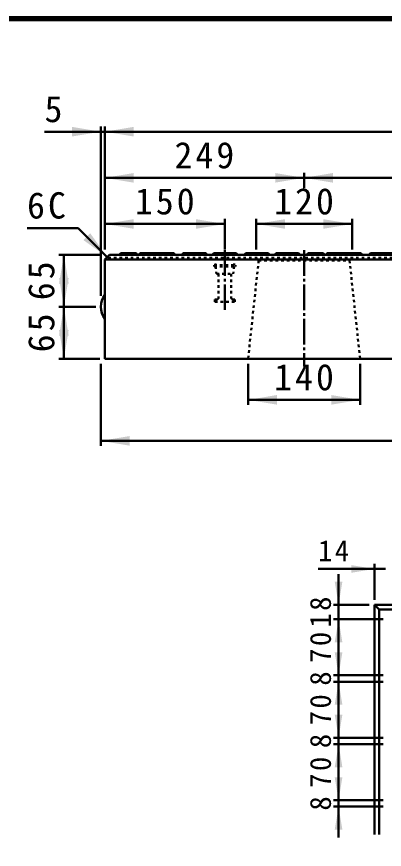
# Model space of a CAD drawing. Units: millimetres, scale not verified. Extents: x 100 to 4105, y 100 to 2870.
# Drawn here: x 2166 to 2884, y 1245 to 2870 of the extents above; entities that cross this region are included whole.
import ezdxf
from ezdxf.enums import TextEntityAlignment as Align

# ---------------------------------------------------------------- set-up
doc = ezdxf.new("R2010")
doc.units = ezdxf.units.MM
doc.header["$LTSCALE"] = 5
doc.linetypes.add('USER1', pattern=[2.2, 1, -1.2])
doc.linetypes.add('USER2', pattern=[13.4, 10, -1.2, 1, -1.2])
doc.layers.add('V-nasSTD', color=7, linetype='Continuous', lineweight=50)
doc.styles.add('ＭＳ ゴシック', font='')
doc.styles.get('ＭＳ ゴシック').set_extended_font_data('MS Gothic')

msp = doc.modelspace()

# ---------------------------------------------------------------- hatches: boundary and pattern name
at = {"layer": 'V-nasSTD'}
for points in [[(2274.58, 2654.913), (2330.83, 2645.538), (2274.58, 2636.163)], [(2394.892, 2654.913), (2338.642, 2645.538), (2394.892, 2636.163)], [(2394.892, 2564.913), (2338.642, 2555.538), (2394.892, 2546.163)], [(2671.455, 2546.163), (2727.705, 2555.538), (2671.455, 2564.913)], [(2783.955, 2564.913), (2727.705, 2555.538), (2783.955, 2546.163)], [(2394.892, 2474.913), (2338.642, 2465.538), (2394.892, 2456.163)], [(2516.767, 2456.163), (2573.017, 2465.538), (2516.767, 2474.913)], [(2690.205, 2474.913), (2633.955, 2465.538), (2690.205, 2456.163)], [(2765.205, 2474.913), (2821.455, 2465.538), (2765.205, 2456.163)], [(2310.184, 2447.254), (2343.33, 2400.85), (2296.926, 2433.996)], [(2268.017, 2349.288), (2258.642, 2405.538), (2249.267, 2349.288)], [(2249.267, 2360.225), (2258.642, 2303.975), (2268.017, 2360.225)], [(2268.017, 2247.725), (2258.642, 2303.975), (2249.267, 2247.725)], [(2249.267, 2258.663), (2258.642, 2202.413), (2268.017, 2258.663)], [(2674.58, 2113.038), (2618.33, 2122.413), (2674.58, 2131.788)], [(2780.83, 2113.038), (2837.08, 2122.413), (2780.83, 2131.788)], [(2387.08, 2051.788), (2330.83, 2042.413), (2387.08, 2033.038)], [(2820.001, 1785.045), (2865.001, 1792.545), (2820.001, 1800.045)], [(2787.501, 1767.545), (2795.001, 1722.545), (2802.501, 1767.545)], [(2802.501, 1649.42), (2795.001, 1694.42), (2787.501, 1649.42)], [(2787.501, 1630.045), (2795.001, 1585.045), (2802.501, 1630.045)], [(2802.501, 1527.545), (2795.001, 1572.545), (2787.501, 1527.545)], [(2787.501, 1508.17), (2795.001, 1463.17), (2802.501, 1508.17)], [(2802.501, 1405.67), (2795.001, 1450.67), (2787.501, 1405.67)], [(2787.501, 1386.295), (2795.001, 1341.295), (2802.501, 1386.295)], [(2802.501, 1283.795), (2795.001, 1328.795), (2787.501, 1283.795)]]:
    msp.add_hatch(color=256, dxfattribs=at).paths.add_polyline_path(points)

# ---------------------------------------------------------------- linework, layer by layer
at = {"layer": 'V-nasSTD', "lineweight": 100}
msp.add_line((4100, 2865), (105, 2865), dxfattribs=at)
at = {"layer": 'V-nasSTD'}
for p, q in [((2330.83, 2655.538), (2330.83, 2325.538)), ((2338.642, 2655.538), (2338.642, 2415.538)), ((2220.83, 2645.538), (2330.83, 2645.538)), ((2330.83, 2645.538), (2338.642, 2645.538)), ((3893.33, 2645.538), (2338.642, 2645.538)), ((2727.705, 2555.538), (2338.642, 2555.538)), ((2727.705, 2565.538), (2727.705, 2535.538)), ((3504.267, 2555.538), (2727.705, 2555.538)), ((2573.017, 2475.538), (2573.017, 2415.538)), ((2633.955, 2475.538), (2633.955, 2415.538)), ((2821.455, 2475.538), (2821.455, 2415.538)), ((2286.761, 2457.419), (2186.761, 2457.419)), ((2343.33, 2400.85), (2286.761, 2457.419)), ((2573.017, 2465.538), (2338.642, 2465.538)), ((2821.455, 2465.538), (2633.955, 2465.538)), ((2328.642, 2405.538), (2248.642, 2405.538)), ((2258.642, 2405.538), (2258.642, 2303.975)), ((2348.017, 2405.538), (2338.642, 2396.163)), ((3883.955, 2405.538), (2348.017, 2405.538)), ((2369.892, 2408.663), (2366.767, 2405.538)), ((2399.58, 2408.663), (2369.892, 2408.663)), ((2402.705, 2405.538), (2399.58, 2408.663)), ((2407.392, 2408.663), (2404.267, 2405.538)), ((2473.017, 2408.663), (2407.392, 2408.663)), ((2476.142, 2405.538), (2473.017, 2408.663)), ((2491.767, 2408.663), (2488.642, 2405.538)), ((2535.517, 2408.663), (2491.767, 2408.663)), ((2538.642, 2405.538), (2535.517, 2408.663)), ((2551.142, 2408.663), (2548.017, 2405.538)), ((2594.892, 2408.663), (2551.142, 2408.663)), ((2598.017, 2405.538), (2594.892, 2408.663)), ((2613.642, 2408.663), (2610.517, 2405.538)), ((2657.392, 2408.663), (2613.642, 2408.663)), ((2660.517, 2405.538), (2657.392, 2408.663)), ((2673.017, 2408.663), (2669.892, 2405.538)), ((2716.767, 2408.663), (2673.017, 2408.663)), ((2719.892, 2405.538), (2716.767, 2408.663)), ((2735.517, 2408.663), (2732.392, 2405.538)), ((2765.205, 2408.663), (2735.517, 2408.663)), ((2768.33, 2405.538), (2765.205, 2408.663)), ((2773.017, 2408.663), (2769.892, 2405.538)), ((2838.642, 2408.663), (2773.017, 2408.663)), ((2841.767, 2405.538), (2838.642, 2408.663)), ((2857.392, 2408.663), (2854.267, 2405.538)), ((2901.142, 2408.663), (2857.392, 2408.663)), ((2338.642, 2396.163), (2338.642, 2202.413)), ((3893.33, 2396.163), (2338.642, 2396.163)), ((2320.83, 2303.975), (2248.642, 2303.975)), ((2258.642, 2303.975), (2258.642, 2202.413)), ((2328.642, 2202.413), (2248.642, 2202.413)), ((2338.642, 2202.413), (3893.33, 2202.413)), ((2330.83, 2032.413), (2330.83, 2192.413)), ((2618.33, 2112.413), (2618.33, 2192.413)), ((2837.08, 2112.413), (2837.08, 2192.413)), ((2837.08, 2122.413), (2618.33, 2122.413)), ((3893.33, 2042.413), (2330.83, 2042.413)), ((2755.001, 1792.545), (2865.001, 1792.545)), ((2865.001, 1732.545), (2865.001, 1802.545)), ((2865.001, 1792.545), (2886.876, 1792.545)), ((2795.001, 1782.545), (2795.001, 1722.545)), ((2855.001, 1722.545), (2785.001, 1722.545)), ((2795.001, 1722.545), (2795.001, 1694.42)), ((2865.001, 1722.545), (2865.001, 1274.545)), ((3693.126, 1722.545), (2865.001, 1722.545)), ((2865.001, 1722.545), (2874.376, 1713.17)), ((3683.751, 1713.17), (2874.376, 1713.17)), ((2874.376, 1713.17), (2874.376, 1274.545)), ((2882.001, 1694.42), (2785.001, 1694.42)), ((2795.001, 1585.045), (2795.001, 1694.42)), ((2882.001, 1585.045), (2785.001, 1585.045)), ((2795.001, 1585.045), (2795.001, 1572.545)), ((2882.001, 1572.545), (2785.001, 1572.545)), ((2795.001, 1463.17), (2795.001, 1572.545)), ((2882.001, 1463.17), (2785.001, 1463.17)), ((2795.001, 1463.17), (2795.001, 1450.67)), ((2882.001, 1450.67), (2785.001, 1450.67)), ((2795.001, 1341.295), (2795.001, 1450.67)), ((2882.001, 1341.295), (2785.001, 1341.295)), ((2795.001, 1341.295), (2795.001, 1328.795)), ((2882.001, 1328.795), (2785.001, 1328.795)), ((2795.001, 1268.795), (2795.001, 1328.795))]:
    msp.add_line(p, q, dxfattribs=at)
at = {"layer": 'V-nasSTD', "linetype": 'USER2'}
for p, q in [((2573.017, 2414.288), (2573.017, 2298.35)), ((2727.705, 2414.288), (2727.705, 2187.413))]:
    msp.add_line(p, q, dxfattribs=at)
at = {"layer": 'V-nasSTD', "linetype": 'USER1'}
for p, q in [((3890.205, 2399.288), (2341.767, 2399.288)), ((2556.611, 2399.288), (2554.658, 2385.225)), ((2589.424, 2399.288), (2591.377, 2385.225)), ((2638.955, 2394.288), (2618.33, 2202.413)), ((2633.955, 2399.288), (2638.955, 2394.288)), ((2638.955, 2394.288), (2816.455, 2394.288)), ((2821.455, 2399.288), (2816.455, 2394.288)), ((2816.455, 2394.288), (2837.08, 2202.413)), ((2552.314, 2385.225), (2593.72, 2385.225)), ((2552.314, 2385.225), (2552.314, 2382.881)), ((2552.314, 2382.881), (2593.72, 2382.881)), ((2554.658, 2382.881), (2556.611, 2368.038)), ((2591.377, 2382.881), (2589.424, 2368.038)), ((2593.72, 2385.225), (2593.72, 2382.881)), ((2556.611, 2368.038), (2589.424, 2368.038)), ((2560.517, 2368.038), (2560.517, 2321.532)), ((2585.517, 2368.038), (2585.517, 2321.532)), ((2553.486, 2318.038), (2553.486, 2313.35)), ((2553.486, 2318.038), (2556.655, 2318.038)), ((2553.486, 2313.35), (2592.549, 2313.35)), ((2558.79, 2318.736), (2558.052, 2318.368)), ((2587.245, 2318.736), (2587.982, 2318.368)), ((2589.38, 2318.038), (2592.549, 2318.038)), ((2592.549, 2318.038), (2592.549, 2313.35))]:
    msp.add_line(p, q, dxfattribs=at)
at = {"layer": 'V-nasSTD', "lineweight": 13}
msp.add_lwpolyline([(100, 100), (100, 2870), (4105, 2870), (4105, 100)], close=True, dxfattribs=at)
at = {"layer": 'V-nasSTD'}
msp.add_arc((2369.892, 2303.975), 39.062, 143.1301, 216.8699, dxfattribs=at)
at = {"layer": 'V-nasSTD', "linetype": 'USER1'}
for centre, start, end in [((2556.655, 2321.163), 270, 296.56505), ((2557.392, 2321.532), 296.56505, 0), ((2588.642, 2321.532), 180, 243.43495), ((2589.38, 2321.163), 243.43495, 270)]:
    msp.add_arc(centre, 3.125, start, end, dxfattribs=at)

# ---------------------------------------------------------------- texts
at = {"layer": 'V-nasSTD', "style": 'ＭＳ ゴシック'}
msp.add_text('5', height=51.32, dxfattribs=at).set_placement((2220.83, 2715.538), align=Align.TOP_LEFT)
for p in [(2739.001, 1564.795), (2739.001, 1442.92), (2739.001, 1321.045)]:
    msp.add_text('8', height=41.06, rotation=90, dxfattribs=at).set_placement(p, align=Align.TOP_LEFT)
at = {"layer": 'V-nasSTD', "attachment_point": 1, "style": 'ＭＳ ゴシック'}
for s, insert, char_height in [('\\T1.17;249', (2474.674, 2625.538), 51.32), ('\\T1.17;150', (2397.33, 2535.538), 51.32), ('\\T1.17;120', (2669.205, 2535.538), 51.32), ('\\T1.17;6C', (2186.761, 2527.419), 51.32), ('\\T1.17;140', (2669.205, 2192.413), 51.32), ('\\T1.17;14', (2755.001, 1848.545), 41.06)]:
    msp.add_mtext(s, dxfattribs=dict(at, insert=insert, char_height=char_height))
at = {"layer": 'V-nasSTD', "attachment_point": 1, "rotation": 90, "style": 'ＭＳ ゴシック'}
for s, insert, char_height in [('\\T1.17;65', (2188.642, 2316.756), 51.32), ('\\T1.17;65', (2188.642, 2215.194), 51.32), ('\\T1.17;18', (2739.001, 1678.083), 41.06), ('\\T1.17;70', (2739.001, 1609.333), 41.06), ('\\T1.17;70', (2739.001, 1487.458), 41.06), ('\\T1.17;70', (2739.001, 1365.583), 41.06)]:
    msp.add_mtext(s, dxfattribs=dict(at, insert=insert, char_height=char_height))

doc.saveas('drawing.dxf')
